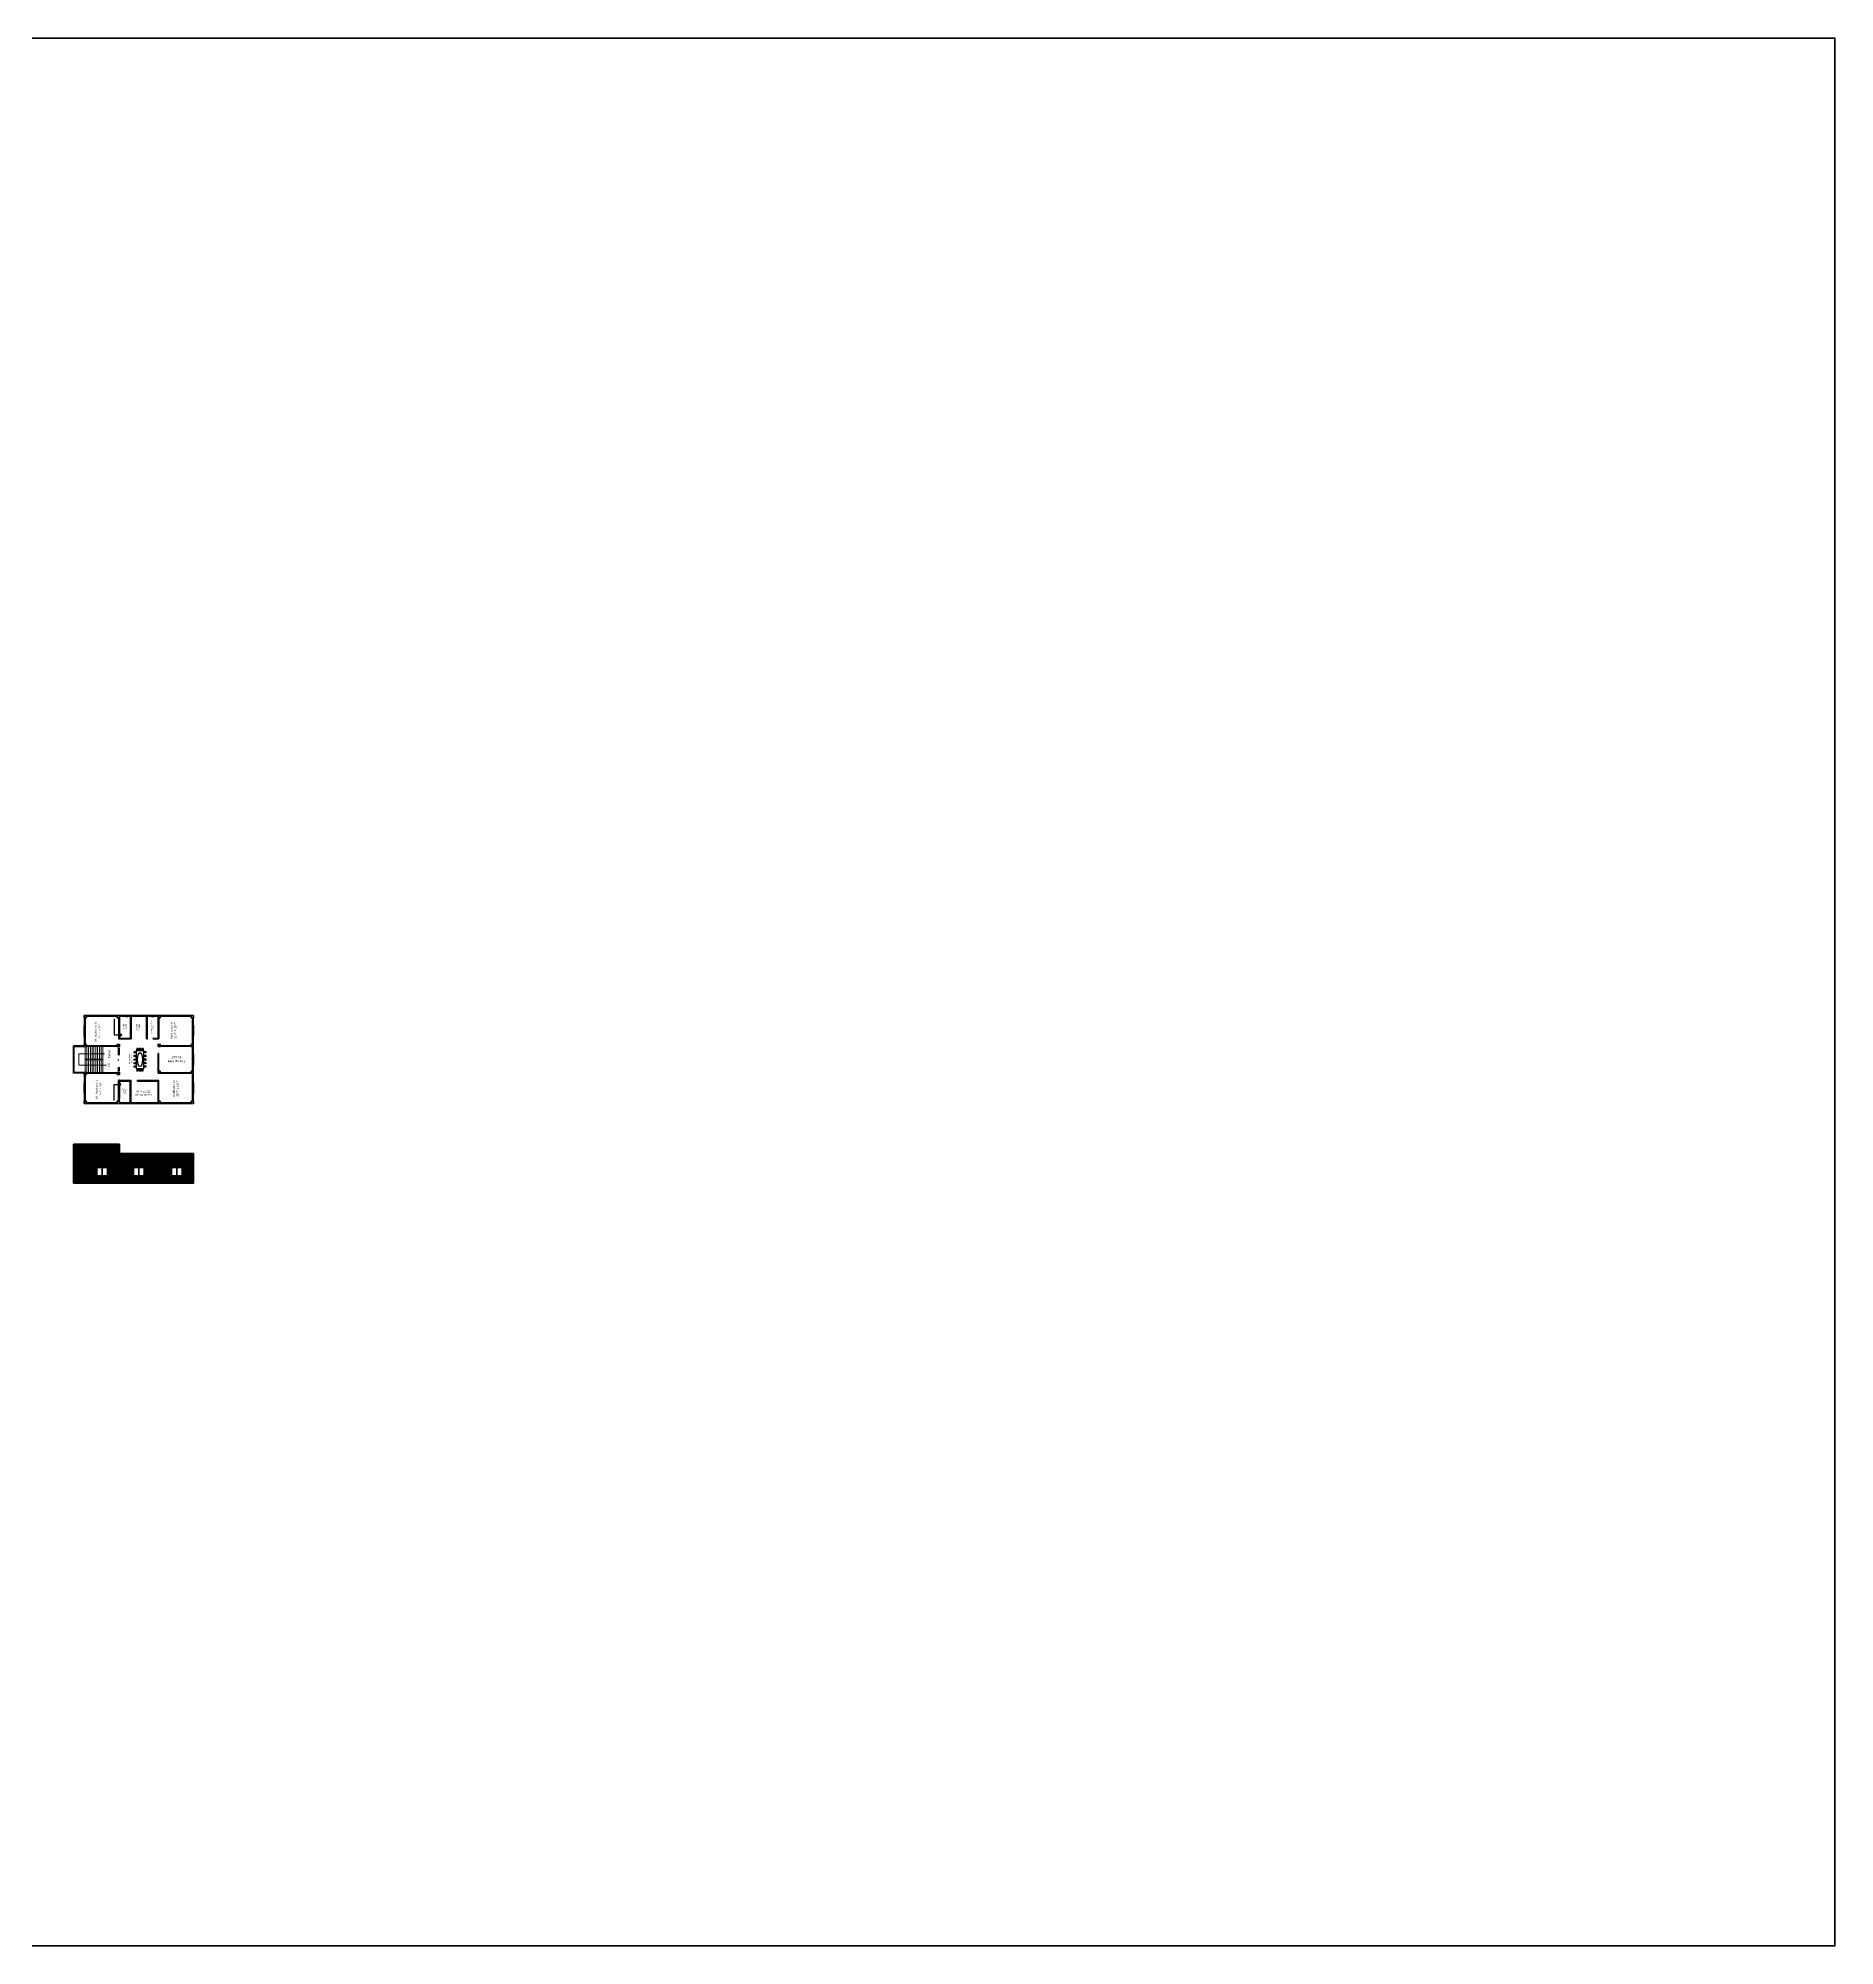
# Model space of a CAD drawing. Header units: inches. Extents: x -79350 to 491628, y -93215 to 155882.
# Drawn here: x -35239 to -25205, y -2162 to 8488 of the extents above; entities that cross this region are included whole.
import ezdxf

# ---------------------------------------------------------------- set-up
doc = ezdxf.new("R2010")
doc.units = ezdxf.units.IN
doc.header["$MEASUREMENT"] = 0
doc.layers.get('0').update_dxf_attribs({"lineweight": 30})
for name, color, linetype, lineweight in [('Column', 1, 'Continuous', 30), ('Letter', 7, 'Continuous', 20), ('LINE', 7, 'Continuous', 20)]:
    doc.layers.add(name, color=color, linetype=linetype, lineweight=lineweight)
doc.layers.add('Door', color=7, linetype='Continuous', lineweight=40, true_color=0x763422)
doc.layers.add('Window', color=7, linetype='Continuous', lineweight=30, true_color=0x6b99dd)
for name, color, linetype in [('Furnitures', 30, 'Continuous'), ('Stairs', 7, 'Continuous'), ('Wall', 7, 'Continuous')]:
    doc.layers.add(name, color=color, linetype=linetype)
doc.styles.get("Standard").update_dxf_attribs({"font": 'times.ttf', "height": 12})

msp = doc.modelspace()

# ---------------------------------------------------------------- hatches: boundary and pattern name
at = {"layer": 'LINE', "linetype": 'ByBlock', "lineweight": 40, "true_color": 0xcba65d}
h = msp.add_hatch(dxfattribs=at)
h.set_pattern_fill('AR-B816', color=43)
h.set_pattern_definition([(0, (3221.5, 14229), (0, 8), []), (90, (3221.5, 14229), (-8, 8), [8, -8])])
h.paths.add_polyline_path([(-35042.5, 2309), (-35042.5, 2100), (-34982.5, 2100), (-34982.5, 2220), (-34982.5, 2225), (-34982.5, 2261), (-34862.5, 2261), (-34785.5, 2261), (-34785.5, 2309)])
h = msp.add_hatch(dxfattribs=at)
h.set_pattern_fill('AR-B816', color=43)
h.set_pattern_definition([(0, (1380.5, 14228.5), (0, 8), []), (90, (1380.5, 14228.5), (-8, 8), [8, -8])])
h.paths.add_polyline_path([(-34372.5, 2220), (-34982.5, 2220), (-34982.5, 2100), (-34372.5, 2100)])
h.paths.add_polyline_path([(-34644.5, 2187), (-34644.5, 2184), (-34647.5, 2184), (-34647.5, 2136), (-34707.5, 2136), (-34707.5, 2184), (-34710.5, 2184), (-34710.5, 2187)], flags=16)
h.paths.add_polyline_path([(-34735.09, 2202), (-34735.09, 2199), (-34738.09, 2199), (-34738.09, 2187), (-34750.09, 2187), (-34750.09, 2199), (-34753.09, 2199), (-34753.09, 2202)], flags=16)
h.paths.add_polyline_path([(-34849.09, 2187), (-34849.09, 2184), (-34852.09, 2184), (-34852.09, 2136), (-34912.09, 2136), (-34912.09, 2184), (-34915.09, 2184), (-34915.09, 2187)], flags=16)
h.paths.add_polyline_path([(-34498.09, 2187), (-34432.09, 2187), (-34432.09, 2184), (-34435.09, 2184), (-34435.09, 2136), (-34495.09, 2136), (-34495.09, 2184), (-34498.09, 2184)], flags=16)

# ---------------------------------------------------------------- linework, layer by layer
for p, q in [((-34982.5, 3026), (-34982.5, 3031)), ((-34977.5, 3031), (-34982.5, 3031)), ((-34982.5, 3026), (-34982.5, 2863)), ((-34377.5, 3031), (-34977.5, 3031)), ((-34977.5, 3019), (-34977.5, 2870)), ((-34797.5, 3026), (-34970.5, 3026)), ((-34790.5, 3019), (-34790.5, 2901)), ((-34725.5, 3026), (-34785.5, 3026)), ((-34785.5, 3019), (-34785.5, 2906)), ((-34785.5, 3002), (-34785.5, 2906)), ((-34725.5, 3026), (-34725.5, 2906)), ((-34634.5, 3026), (-34720.5, 3026)), ((-34720.5, 3026), (-34720.5, 2901)), ((-34634.5, 2901), (-34634.5, 3026)), ((-34629.5, 2901), (-34629.5, 3026)), ((-34626, 3026), (-34629.5, 3026)), ((-34569.5, 3026), (-34626, 3026)), ((-34569.5, 2906), (-34569.5, 3026)), ((-34384.5, 3026), (-34557.5, 3026)), ((-34377.5, 3031), (-34372.5, 3031)), ((-34377.5, 2870), (-34377.5, 3019)), ((-34372.5, 3026), (-34372.5, 3031)), ((-34372.5, 2546), (-34372.5, 3026)), ((-34790.5, 2901), (-34720.5, 2901)), ((-34785.5, 2906), (-34725.5, 2906)), ((-34599.5, 2906), (-34569.5, 2906)), ((-34599.5, 2901), (-34569.5, 2901)), ((-34982.5, 2863), (-35042.5, 2863)), ((-35042.5, 2709), (-35042.5, 2863)), ((-35042.5, 2858), (-35042.5, 2858)), ((-35037.5, 2714), (-35037.5, 2858)), ((-34982.5, 2858), (-34977.5, 2858)), ((-34790.5, 2858), (-34977.5, 2858)), ((-34797.5, 2863), (-34970.5, 2863)), ((-34569.5, 2858), (-34569.5, 2863)), ((-34377.5, 2858), (-34564.5, 2858)), ((-34564.5, 2721), (-34564.5, 2820.01)), ((-34384.5, 2863), (-34557.5, 2863)), ((-34377.5, 2721), (-34377.5, 2858)), ((-34982.5, 2709), (-35042.5, 2709)), ((-34982.5, 2714), (-35037.54, 2714)), ((-34982.5, 2714), (-34977.5, 2714)), ((-34982.5, 2702), (-34982.5, 2546)), ((-34977.5, 2714), (-34790.5, 2714)), ((-34977.5, 2702), (-34977.5, 2553)), ((-34970.5, 2709), (-34797.5, 2709)), ((-34790.5, 2714), (-34790.5, 2713.88)), ((-34790.5, 2671), (-34790.5, 2570)), ((-34790.5, 2553), (-34790.5, 2666)), ((-34785.5, 2671), (-34720.5, 2671)), ((-34785.5, 2666), (-34785.5, 2569.33)), ((-34785.5, 2553), (-34785.5, 2666)), ((-34785.5, 2666), (-34725.5, 2666)), ((-34725.5, 2546), (-34725.5, 2666)), ((-34720.5, 2546), (-34720.5, 2671)), ((-34684.5, 2671), (-34564.54, 2671)), ((-34684.5, 2666), (-34569.5, 2666)), ((-34569.5, 2708.99), (-34569.5, 2714)), ((-34569.5, 2546), (-34569.5, 2666)), ((-34564.5, 2553), (-34564.5, 2671)), ((-34557.5, 2714), (-34384.5, 2714)), ((-34557.5, 2709), (-34384.5, 2709)), ((-34377.5, 2553), (-34377.5, 2709)), ((-34982.5, 2546), (-34982.5, 2541)), ((-34977.5, 2541), (-34982.5, 2541)), ((-34977.5, 2541), (-34377.5, 2541)), ((-34970.5, 2546), (-34797.5, 2546)), ((-34785.5, 2546), (-34725.5, 2546)), ((-34720.5, 2546), (-34569.5, 2546)), ((-34557.5, 2546), (-34384.5, 2546)), ((-34377.5, 2541), (-34372.5, 2541)), ((-34372.5, 2546), (-34372.5, 2541))]:
    msp.add_line(p, q)
at = {"lineweight": 20}
for p, q in [((-34872.53, 2818.1), (-35012.43, 2818.1)), ((-35012.43, 2818.1), (-35012.43, 2753.61)), ((-34977.5, 2714), (-34977.54, 2858)), ((-34977.5, 2787.5), (-34877.5, 2787.5)), ((-34977.5, 2784.5), (-34877.5, 2784.5)), ((-34967.5, 2714), (-34967.5, 2858)), ((-34957.5, 2714), (-34957.5, 2858)), ((-34947.5, 2714), (-34947.5, 2858)), ((-34937.5, 2714), (-34937.5, 2858)), ((-34927.5, 2714), (-34927.5, 2858)), ((-34917.5, 2714), (-34917.5, 2858)), ((-34907.5, 2714), (-34907.5, 2858)), ((-34897.5, 2714), (-34897.5, 2858)), ((-34887.5, 2714), (-34887.5, 2858)), ((-34877.5, 2714), (-34877.5, 2858)), ((-34872.53, 2816.06), (-34872.53, 2820.1)), ((-34872.53, 2820.1), (-34869.1, 2818.1)), ((-34872.53, 2816.06), (-34869.1, 2818.1)), ((-35012.43, 2753.61), (-34858.26, 2753.61))]:
    msp.add_line(p, q, dxfattribs=at)
at = {"color": 200, "lineweight": 20}
msp.add_line((-34869.1, 2818.1), (-34869.1, 2818.1), dxfattribs=at)
at = {"color": 39, "lineweight": 25, "true_color": 0x633d32}
for p, q in [((-34703.1, 2823.25), (-34703.1, 2831.38)), ((-34703.1, 2831.38), (-34697.74, 2828.85)), ((-34703.1, 2823.25), (-34697.79, 2825.55)), ((-34703.1, 2802), (-34703.1, 2810.13)), ((-34703.1, 2810.13), (-34697.74, 2807.6)), ((-34703.1, 2802), (-34697.79, 2804.29)), ((-34703.1, 2781.65), (-34703.1, 2789.79)), ((-34703.1, 2789.79), (-34697.74, 2787.26)), ((-34703.1, 2781.65), (-34697.79, 2783.95)), ((-34703.1, 2762.02), (-34703.1, 2770.15)), ((-34703.1, 2770.15), (-34697.74, 2767.62)), ((-34689.07, 2849.78), (-34680.93, 2849.78)), ((-34689.07, 2849.78), (-34686.77, 2844.48)), ((-34680.93, 2849.78), (-34683.46, 2844.43)), ((-34674.39, 2849.78), (-34666.25, 2849.78)), ((-34674.39, 2849.78), (-34672.09, 2844.48)), ((-34666.25, 2849.78), (-34668.79, 2844.43)), ((-34660.43, 2849.78), (-34652.29, 2849.78)), ((-34660.43, 2849.78), (-34658.13, 2844.48)), ((-34652.29, 2849.78), (-34654.82, 2844.43)), ((-34637.9, 2823.15), (-34643.26, 2825.68)), ((-34637.9, 2801.77), (-34643.26, 2804.3)), ((-34637.9, 2781.3), (-34643.26, 2783.83)), ((-34637.9, 2831.29), (-34643.21, 2828.99)), ((-34637.9, 2809.91), (-34643.21, 2807.61)), ((-34637.9, 2789.43), (-34643.21, 2787.14)), ((-34637.9, 2769.93), (-34643.21, 2767.63)), ((-34637.9, 2831.29), (-34637.9, 2823.15)), ((-34637.9, 2809.91), (-34637.9, 2801.77)), ((-34637.9, 2789.43), (-34637.9, 2781.3)), ((-34637.9, 2769.93), (-34637.9, 2761.79)), ((-34703.1, 2762.02), (-34697.79, 2764.31)), ((-34703.05, 2742.92), (-34703.05, 2751.06)), ((-34703.05, 2751.06), (-34697.7, 2748.53)), ((-34703.05, 2742.92), (-34697.75, 2745.22)), ((-34688.3, 2721.3), (-34685.77, 2726.66)), ((-34680.17, 2721.3), (-34688.3, 2721.3)), ((-34680.17, 2721.3), (-34682.46, 2726.6)), ((-34674.74, 2721.3), (-34672.21, 2726.66)), ((-34666.61, 2721.3), (-34674.74, 2721.3)), ((-34666.61, 2721.3), (-34668.91, 2726.6)), ((-34660.93, 2721.3), (-34658.4, 2726.66)), ((-34652.79, 2721.3), (-34660.93, 2721.3)), ((-34652.79, 2721.3), (-34655.09, 2726.6)), ((-34637.9, 2761.79), (-34643.26, 2764.32)), ((-34637.9, 2742.69), (-34643.26, 2745.22)), ((-34637.9, 2750.82), (-34643.21, 2748.53)), ((-34637.9, 2750.82), (-34637.9, 2742.69))]:
    msp.add_line(p, q, dxfattribs=at)
msp.add_lwpolyline([(-34690.1, 2734.3), (-34690.1, 2836.79), (-34650.9, 2836.79), (-34650.9, 2734.3)], close=True, dxfattribs=at)
for centre in [(-34694.11, 2827.14), (-34694.11, 2805.89), (-34694.11, 2785.54), (-34694.11, 2765.91), (-34685.18, 2840.8), (-34670.5, 2840.8), (-34656.54, 2840.8), (-34646.89, 2827.4), (-34646.89, 2806.02), (-34646.89, 2785.54), (-34646.89, 2766.04), (-34694.07, 2746.81), (-34684.06, 2730.29), (-34670.5, 2730.29), (-34656.68, 2730.29), (-34646.89, 2746.93)]:
    msp.add_circle(centre, 4.01, dxfattribs=at)
at = {"layer": 'Column'}
for p, q in [((-34982.5, 3026), (-34982.5, 3031)), ((-34982.5, 3031), (-34977.54, 3031)), ((-34634.5, 3031), (-34629.5, 3031)), ((-34569.5, 3031), (-34564.5, 3031)), ((-34569.5, 3031), (-34569.5, 3026)), ((-34377.5, 3031), (-34372.5, 3031)), ((-34372.5, 3026), (-34372.5, 3031)), ((-35042.5, 2858), (-35042.5, 2858)), ((-34982.5, 2858), (-34982.5, 2863)), ((-34977.54, 2858), (-34982.5, 2858)), ((-34790.79, 2858), (-34785.5, 2858)), ((-34569.5, 2858), (-34569.5, 2863)), ((-34569.5, 2858), (-34564.5, 2858)), ((-34377.5, 2858), (-34372.5, 2858)), ((-34982.5, 2714), (-34977.54, 2714)), ((-34785.5, 2714), (-34790.5, 2714)), ((-34569.5, 2708.99), (-34569.5, 2714)), ((-34982.5, 2541), (-34982.5, 2546)), ((-34977.54, 2541), (-34982.5, 2541)), ((-34785.54, 2544), (-34785.54, 2541)), ((-34569.5, 2546), (-34569.5, 2541)), ((-34569.5, 2541), (-34564.5, 2541)), ((-34377.5, 2541), (-34372.5, 2541)), ((-34372.5, 2541), (-34372.5, 2546))]:
    msp.add_line(p, q, dxfattribs=at)
at = {"layer": 'Column', "lineweight": 40}
for p, q in [((-34977.5, 3031), (-34982.5, 3031)), ((-34982.5, 3019), (-34977.5, 3019)), ((-34794, 3019), (-34785.5, 3019)), ((-34626, 3031), (-34638, 3031)), ((-34561, 3031), (-34569.5, 3031)), ((-34569.5, 3019), (-34561, 3019)), ((-34384.5, 3031), (-34384.5, 3019)), ((-34372.5, 3031), (-34384.5, 3031)), ((-34384.5, 3019), (-34372.5, 3019)), ((-34372.5, 3019), (-34372.5, 3031)), ((-34977.5, 2870), (-34982.5, 2870)), ((-34982.5, 2858), (-34977.5, 2858)), ((-34384.5, 2866.5), (-34384.5, 2858)), ((-34977.5, 2714), (-34982.5, 2714)), ((-34982.5, 2702), (-34977.5, 2702)), ((-34384.5, 2714), (-34384.5, 2709)), ((-34982.5, 2553), (-34982.5, 2541)), ((-34970.5, 2553), (-34982.5, 2553)), ((-34982.5, 2541), (-34970.5, 2541)), ((-34970.5, 2541), (-34970.5, 2553)), ((-34785.5, 2553), (-34794, 2553)), ((-34785.54, 2541), (-34785.5, 2541)), ((-34561, 2553), (-34569.5, 2553)), ((-34569.5, 2541), (-34561, 2541)), ((-34384.5, 2553), (-34384.5, 2541)), ((-34372.5, 2553), (-34384.5, 2553)), ((-34384.5, 2541), (-34372.5, 2541)), ((-34372.5, 2541), (-34372.5, 2553))]:
    msp.add_line(p, q, dxfattribs=at)
at = {"layer": 'Column', "color": 7, "lineweight": 40}
for points in [[(-34982.5, 3019), (-34982.5, 3031), (-34970.5, 3031), (-34970.5, 3019)], [(-34982.5, 3019), (-34982.5, 3031), (-34970.5, 3031), (-34970.5, 3019)], [(-34569.5, 3019), (-34569.5, 3031), (-34557.5, 3031), (-34557.5, 3019)], [(-34384.5, 3019), (-34384.5, 3031), (-34372.5, 3031), (-34372.5, 3019)], [(-34384.5, 3019), (-34384.5, 3031), (-34372.5, 3031), (-34372.5, 3019)], [(-34982.5, 2858), (-34982.5, 2870), (-34970.5, 2870), (-34970.5, 2858)], [(-34982.5, 2858), (-34982.5, 2870), (-34970.5, 2870), (-34970.5, 2858)], [(-34797.5, 2858), (-34797.5, 2870), (-34785.5, 2870), (-34785.5, 2858)], [(-34569.5, 2858), (-34569.5, 2870), (-34557.5, 2870), (-34557.5, 2858)], [(-34982.5, 2702), (-34982.5, 2714), (-34970.5, 2714), (-34970.5, 2702)], [(-34982.5, 2702), (-34982.5, 2714), (-34970.5, 2714), (-34970.5, 2702)], [(-34797.5, 2702), (-34797.5, 2714), (-34785.5, 2714), (-34785.5, 2702)], [(-34569.5, 2709), (-34569.5, 2721), (-34557.5, 2721), (-34557.5, 2709)], [(-34785.5, 2558), (-34785.5, 2558)], [(-34982.5, 2541), (-34982.5, 2553), (-34970.5, 2553), (-34970.5, 2541)], [(-34569.5, 2541), (-34569.5, 2553), (-34557.5, 2553), (-34557.5, 2541)], [(-34569.5, 2541), (-34569.5, 2553), (-34557.5, 2553), (-34557.5, 2541)], [(-34384.5, 2541), (-34384.5, 2553), (-34372.5, 2553), (-34372.5, 2541)], [(-34384.5, 2541), (-34384.5, 2553), (-34372.5, 2553), (-34372.5, 2541)]]:
    msp.add_lwpolyline(points, close=True, dxfattribs=at)
for points in [[(-34785.5, 3031), (-34785.5, 3019), (-34797.5, 3019), (-34797.5, 3031)], [(-34638, 3031), (-34626, 3031)], [(-34372.5, 2858), (-34384.5, 2858), (-34384.5, 2870), (-34372.5, 2870)], [(-34800, 2714), (-34788, 2714)], [(-34788, 2702), (-34797.5, 2702)], [(-34372.5, 2709), (-34384.5, 2709), (-34384.5, 2721), (-34372.5, 2721)], [(-34725.5, 2546), (-34725.5, 2558)], [(-34569.5, 2546), (-34569.5, 2558)], [(-34797.5, 2546), (-34797.5, 2553)], [(-34797.5, 2541), (-34797.5, 2553), (-34785.5, 2553), (-34785.5, 2541), (-34785.54, 2541)], [(-34785.5, 2553), (-34785.5, 2546)], [(-34557.5, 2553), (-34557.5, 2546)]]:
    msp.add_lwpolyline(points, dxfattribs=at)
at = {"layer": 'Door'}
for p, q in [((-34790.5, 3031), (-34785.5, 3031)), ((-34757.5, 3024.58), (-34757.5, 3025.58)), ((-34627.5, 2934), (-34628.5, 2934)), ((-34790.5, 2858), (-34790.79, 2858)), ((-34790.5, 2858), (-34785.5, 2858)), ((-34569.5, 2863), (-34569.5, 2858)), ((-34569.5, 2858), (-34564.5, 2858)), ((-34790.5, 2714), (-34785.5, 2714)), ((-34569.5, 2714), (-34569.5, 2708.99)), ((-34569.5, 2708.99), (-34569.5, 2708.99)), ((-34785.54, 2541), (-34785.54, 2544))]:
    msp.add_line(p, q, dxfattribs=at)
msp.add_arc((-34567.89, 2710.27), 39.41, 274.883821, 274.936541, dxfattribs=at)
at = {"layer": 'Furnitures', "color": 39, "lineweight": 25, "true_color": 0x633d32}
msp.add_ellipse((-34670.5, 2785.54), major_axis=(0, 38.81), ratio=0.3605472, dxfattribs=at)
at = {"layer": 'LINE', "lineweight": 40}
for p, q in [((-34564.54, 3019), (-34564.54, 2901)), ((-34634.5, 2901), (-34629.5, 2901)), ((-34564.54, 2901), (-34569.5, 2901)), ((-34569.5, 2901), (-34564.54, 2901)), ((-35037.5, 2858), (-34982.5, 2858)), ((-34569.5, 2714), (-34569.5, 2820)), ((-34569.5, 2820), (-34564.5, 2820)), ((-34684.5, 2671), (-34684.5, 2666))]:
    msp.add_line(p, q, dxfattribs=at)
at = {"layer": 'LINE', "linetype": 'ByBlock', "lineweight": 40}
for p, q in [((-34785.5, 2314), (-35042.5, 2314)), ((-35042.5, 2314), (-35042.5, 2309)), ((-34785.5, 2309), (-35042.5, 2309)), ((-35042.5, 2309), (-35042.5, 2095.5)), ((-34785.5, 2314), (-34785.5, 2309)), ((-34785.5, 2261), (-34785.5, 2309)), ((-34372.5, 2220), (-34982.5, 2220)), ((-34915.09, 2184), (-34915.09, 2187)), ((-34849.09, 2187), (-34915.09, 2187)), ((-34912.09, 2184), (-34915.09, 2184)), ((-34882.09, 2184), (-34882.09, 2136)), ((-34852.09, 2184), (-34849.09, 2184)), ((-34849.09, 2184), (-34849.09, 2187)), ((-34753.09, 2199), (-34753.09, 2202)), ((-34735.09, 2202), (-34753.09, 2202)), ((-34750.09, 2199), (-34753.09, 2199)), ((-34750.09, 2187), (-34750.09, 2199)), ((-34750.09, 2199), (-34738.09, 2199)), ((-34738.09, 2187), (-34750.09, 2187)), ((-34744.09, 2199), (-34744.09, 2187)), ((-34738.09, 2199), (-34738.09, 2187)), ((-34738.09, 2199), (-34735.09, 2199)), ((-34735.09, 2199), (-34735.09, 2202)), ((-34710.5, 2184), (-34710.5, 2187)), ((-34644.5, 2187), (-34710.5, 2187)), ((-34707.5, 2184), (-34710.5, 2184)), ((-34677.5, 2184), (-34677.5, 2136)), ((-34647.5, 2184), (-34644.5, 2184)), ((-34644.5, 2184), (-34644.5, 2187)), ((-34498.09, 2184), (-34498.09, 2187)), ((-34432.09, 2187), (-34498.09, 2187)), ((-34495.09, 2184), (-34498.09, 2184)), ((-34465.09, 2184), (-34465.09, 2136)), ((-34435.09, 2184), (-34432.09, 2184)), ((-34432.09, 2184), (-34432.09, 2187)), ((-34982.5, 2100), (-35042.5, 2100)), ((-34982.5, 2095), (-35042.5, 2095)), ((-34372.5, 2100), (-34982.5, 2100))]:
    msp.add_line(p, q, dxfattribs=at)
at = {"layer": 'LINE', "color": 135, "linetype": 'ByBlock', "lineweight": 40}
for p, q in [((-34862.5, 2261), (-34982.5, 2261)), ((-34982.5, 2225), (-34982.5, 2261)), ((-34372.5, 2261), (-34862.5, 2261))]:
    msp.add_line(p, q, dxfattribs=at)
at = {"layer": 'LINE', "color": 135, "linetype": 'ByBlock', "lineweight": 40, "true_color": 0x5f919e}
for p, q in [((-34979.5, 2225), (-34979.5, 2261)), ((-34979.5, 2225), (-34979.5, 2261)), ((-34976.5, 2225), (-34976.5, 2261)), ((-34973.5, 2225), (-34973.5, 2261)), ((-34970.5, 2225), (-34970.5, 2261)), ((-34967.5, 2225), (-34967.5, 2261)), ((-34967.5, 2225), (-34967.5, 2261)), ((-34964.5, 2225), (-34964.5, 2261)), ((-34964.5, 2225), (-34964.5, 2261)), ((-34961.5, 2225), (-34961.5, 2261)), ((-34958.5, 2225), (-34958.5, 2261)), ((-34955.5, 2225), (-34955.5, 2261)), ((-34952.5, 2225), (-34952.5, 2261)), ((-34952.5, 2225), (-34952.5, 2261)), ((-34949.5, 2225), (-34949.5, 2261)), ((-34946.5, 2225), (-34946.5, 2261)), ((-34943.5, 2225), (-34943.5, 2261)), ((-34940.5, 2225), (-34940.5, 2261)), ((-34937.5, 2225), (-34937.5, 2261)), ((-34937.5, 2225), (-34937.5, 2261)), ((-34934.5, 2225), (-34934.5, 2261)), ((-34931.5, 2225), (-34931.5, 2261)), ((-34928.5, 2225), (-34928.5, 2261)), ((-34925.5, 2225), (-34925.5, 2261)), ((-34922.5, 2225), (-34922.5, 2261)), ((-34922.5, 2225), (-34922.5, 2261)), ((-34919.5, 2225), (-34919.5, 2261)), ((-34916.5, 2225), (-34916.5, 2261)), ((-34913.5, 2225), (-34913.5, 2261)), ((-34910.5, 2225), (-34910.5, 2261)), ((-34910.5, 2225), (-34910.5, 2261)), ((-34907.5, 2225), (-34907.5, 2261)), ((-34907.5, 2225), (-34907.5, 2261)), ((-34904.5, 2225), (-34904.5, 2261)), ((-34901.5, 2225), (-34901.5, 2261)), ((-34898.5, 2225), (-34898.5, 2261)), ((-34895.5, 2225), (-34895.5, 2261)), ((-34895.5, 2225), (-34895.5, 2261)), ((-34892.5, 2225), (-34892.5, 2261)), ((-34889.5, 2225), (-34889.5, 2261)), ((-34886.5, 2225), (-34886.5, 2261)), ((-34883.5, 2225), (-34883.5, 2261)), ((-34880.5, 2225), (-34880.5, 2261)), ((-34880.5, 2225), (-34880.5, 2261)), ((-34877.5, 2225), (-34877.5, 2261)), ((-34874.5, 2225), (-34874.5, 2261)), ((-34871.5, 2225), (-34871.5, 2261)), ((-34868.5, 2225), (-34868.5, 2261)), ((-34865.5, 2225), (-34865.5, 2261)), ((-34862.5, 2261), (-34862.5, 2225)), ((-34862.5, 2225), (-34862.5, 2261)), ((-34861.5, 2225), (-34861.5, 2261)), ((-34861.5, 2225), (-34861.5, 2261)), ((-34858.5, 2225), (-34858.5, 2261)), ((-34855.5, 2225), (-34855.5, 2261)), ((-34852.5, 2225), (-34852.5, 2261)), ((-34849.5, 2225), (-34849.5, 2261)), ((-34846.5, 2225), (-34846.5, 2261)), ((-34846.5, 2225), (-34846.5, 2261)), ((-34843.5, 2225), (-34843.5, 2261)), ((-34840.5, 2225), (-34840.5, 2261)), ((-34837.5, 2225), (-34837.5, 2261)), ((-34834.5, 2225), (-34834.5, 2261)), ((-34831.5, 2225), (-34831.5, 2261)), ((-34831.5, 2225), (-34831.5, 2261)), ((-34828.5, 2225), (-34828.5, 2261)), ((-34825.5, 2225), (-34825.5, 2261)), ((-34822.5, 2225), (-34822.5, 2261)), ((-34819.5, 2225), (-34819.5, 2261)), ((-34819.5, 2225), (-34819.5, 2261)), ((-34816.5, 2225), (-34816.5, 2261)), ((-34816.5, 2225), (-34816.5, 2261)), ((-34813.5, 2225), (-34813.5, 2261)), ((-34810.5, 2225), (-34810.5, 2261)), ((-34807.5, 2225), (-34807.5, 2261)), ((-34804.5, 2225), (-34804.5, 2261)), ((-34804.5, 2225), (-34804.5, 2261)), ((-34801.5, 2225), (-34801.5, 2261)), ((-34798.5, 2225), (-34798.5, 2261)), ((-34795.5, 2225), (-34795.5, 2261)), ((-34792.5, 2225), (-34792.5, 2261)), ((-34789.5, 2225), (-34789.5, 2261)), ((-34789.5, 2225), (-34789.5, 2261)), ((-34786.5, 2225), (-34786.5, 2261)), ((-34783.5, 2225), (-34783.5, 2261)), ((-34780.5, 2225), (-34780.5, 2261)), ((-34777.5, 2225), (-34777.5, 2261)), ((-34774.5, 2225), (-34774.5, 2261)), ((-34774.5, 2225), (-34774.5, 2261)), ((-34771.5, 2225), (-34771.5, 2261)), ((-34768.5, 2225), (-34768.5, 2261)), ((-34765.5, 2225), (-34765.5, 2261)), ((-34762.5, 2225), (-34762.5, 2261)), ((-34762.5, 2225), (-34762.5, 2261)), ((-34759.5, 2225), (-34759.5, 2261)), ((-34759.5, 2225), (-34759.5, 2261)), ((-34756.5, 2225), (-34756.5, 2261)), ((-34753.5, 2225), (-34753.5, 2261)), ((-34750.5, 2225), (-34750.5, 2261)), ((-34747.5, 2225), (-34747.5, 2261)), ((-34747.5, 2225), (-34747.5, 2261)), ((-34744.5, 2225), (-34744.5, 2261)), ((-34741.5, 2225), (-34741.5, 2261)), ((-34738.5, 2225), (-34738.5, 2261)), ((-34735.5, 2225), (-34735.5, 2261)), ((-34732.5, 2225), (-34732.5, 2261)), ((-34732.5, 2225), (-34732.5, 2261)), ((-34729.5, 2225), (-34729.5, 2261)), ((-34726.5, 2225), (-34726.5, 2261)), ((-34723.5, 2225), (-34723.5, 2261)), ((-34720.5, 2225), (-34720.5, 2261)), ((-34717.5, 2225), (-34717.5, 2261)), ((-34717.5, 2225), (-34717.5, 2261)), ((-34714.5, 2225), (-34714.5, 2261)), ((-34711.5, 2225), (-34711.5, 2261)), ((-34708.5, 2225), (-34708.5, 2261)), ((-34705.5, 2225), (-34705.5, 2261)), ((-34705.5, 2225), (-34705.5, 2261)), ((-34702.5, 2225), (-34702.5, 2261)), ((-34702.5, 2225), (-34702.5, 2261)), ((-34699.5, 2225), (-34699.5, 2261)), ((-34696.5, 2225), (-34696.5, 2261)), ((-34693.5, 2225), (-34693.5, 2261)), ((-34690.5, 2225), (-34690.5, 2261)), ((-34690.5, 2225), (-34690.5, 2261)), ((-34687.5, 2225), (-34687.5, 2261)), ((-34684.5, 2225), (-34684.5, 2261)), ((-34681.5, 2225), (-34681.5, 2261)), ((-34678.5, 2225), (-34678.5, 2261)), ((-34675.5, 2225), (-34675.5, 2261)), ((-34675.5, 2225), (-34675.5, 2261)), ((-34672.5, 2225), (-34672.5, 2261)), ((-34669.5, 2225), (-34669.5, 2261)), ((-34666.5, 2225), (-34666.5, 2261)), ((-34663.5, 2225), (-34663.5, 2261)), ((-34660.5, 2225), (-34660.5, 2261)), ((-34660.5, 2225), (-34660.5, 2261)), ((-34657.5, 2225), (-34657.5, 2261)), ((-34654.5, 2225), (-34654.5, 2261)), ((-34651.5, 2225), (-34651.5, 2261)), ((-34648.5, 2225), (-34648.5, 2261)), ((-34648.5, 2225), (-34648.5, 2261)), ((-34645.5, 2225), (-34645.5, 2261)), ((-34645.5, 2225), (-34645.5, 2261)), ((-34642.5, 2225), (-34642.5, 2261)), ((-34639.5, 2225), (-34639.5, 2261)), ((-34636.5, 2225), (-34636.5, 2261)), ((-34633.5, 2225), (-34633.5, 2261)), ((-34633.5, 2225), (-34633.5, 2261)), ((-34630.5, 2225), (-34630.5, 2261)), ((-34627.5, 2225), (-34627.5, 2261)), ((-34624.5, 2225), (-34624.5, 2261)), ((-34621.5, 2225), (-34621.5, 2261)), ((-34618.5, 2225), (-34618.5, 2261)), ((-34618.5, 2225), (-34618.5, 2261)), ((-34615.5, 2225), (-34615.5, 2261)), ((-34612.5, 2225), (-34612.5, 2261)), ((-34609.5, 2225), (-34609.5, 2261)), ((-34606.5, 2225), (-34606.5, 2261)), ((-34603.5, 2225), (-34603.5, 2261)), ((-34603.5, 2225), (-34603.5, 2261)), ((-34600.5, 2225), (-34600.5, 2261)), ((-34597.5, 2225), (-34597.5, 2261)), ((-34594.5, 2225), (-34594.5, 2261)), ((-34591.5, 2225), (-34591.5, 2261)), ((-34591.5, 2225), (-34591.5, 2261)), ((-34588.5, 2225), (-34588.5, 2261)), ((-34588.5, 2225), (-34588.5, 2261)), ((-34585.5, 2225), (-34585.5, 2261)), ((-34582.5, 2225), (-34582.5, 2261)), ((-34579.5, 2225), (-34579.5, 2261)), ((-34576.5, 2225), (-34576.5, 2261)), ((-34576.5, 2225), (-34576.5, 2261)), ((-34573.5, 2225), (-34573.5, 2261)), ((-34570.5, 2225), (-34570.5, 2261)), ((-34567.5, 2225), (-34567.5, 2261)), ((-34564.5, 2225), (-34564.5, 2261)), ((-34561.5, 2225), (-34561.5, 2261)), ((-34561.5, 2225), (-34561.5, 2261)), ((-34558.5, 2225), (-34558.5, 2261)), ((-34555.5, 2225), (-34555.5, 2261)), ((-34552.5, 2225), (-34552.5, 2261)), ((-34549.5, 2225), (-34549.5, 2261)), ((-34546.5, 2225), (-34546.5, 2261)), ((-34546.5, 2225), (-34546.5, 2261)), ((-34543.5, 2225), (-34543.5, 2261)), ((-34540.5, 2225), (-34540.5, 2261)), ((-34537.5, 2225), (-34537.5, 2261)), ((-34534.5, 2225), (-34534.5, 2261)), ((-34534.5, 2225), (-34534.5, 2261)), ((-34531.5, 2225), (-34531.5, 2261)), ((-34531.5, 2225), (-34531.5, 2261)), ((-34528.5, 2225), (-34528.5, 2261)), ((-34525.5, 2225), (-34525.5, 2261)), ((-34522.5, 2225), (-34522.5, 2261)), ((-34519.5, 2225), (-34519.5, 2261)), ((-34519.5, 2225), (-34519.5, 2261)), ((-34516.5, 2225), (-34516.5, 2261)), ((-34513.5, 2225), (-34513.5, 2261)), ((-34510.5, 2225), (-34510.5, 2261)), ((-34507.5, 2225), (-34507.5, 2261)), ((-34504.5, 2225), (-34504.5, 2261)), ((-34504.5, 2225), (-34504.5, 2261)), ((-34501.5, 2225), (-34501.5, 2261)), ((-34498.5, 2225), (-34498.5, 2261)), ((-34495.5, 2225), (-34495.5, 2261)), ((-34492.5, 2225), (-34492.5, 2261)), ((-34489.5, 2225), (-34489.5, 2261)), ((-34489.5, 2225), (-34489.5, 2261)), ((-34486.5, 2225), (-34486.5, 2261)), ((-34483.5, 2225), (-34483.5, 2261)), ((-34480.5, 2225), (-34480.5, 2261)), ((-34477.5, 2225), (-34477.5, 2261)), ((-34477.5, 2225), (-34477.5, 2261)), ((-34474.5, 2225), (-34474.5, 2261)), ((-34474.5, 2225), (-34474.5, 2261)), ((-34471.5, 2225), (-34471.5, 2261)), ((-34468.5, 2225), (-34468.5, 2261)), ((-34465.5, 2225), (-34465.5, 2261)), ((-34462.5, 2225), (-34462.5, 2261)), ((-34462.5, 2225), (-34462.5, 2261)), ((-34459.5, 2225), (-34459.5, 2261)), ((-34456.5, 2225), (-34456.5, 2261)), ((-34453.5, 2225), (-34453.5, 2261)), ((-34450.5, 2225), (-34450.5, 2261)), ((-34447.5, 2225), (-34447.5, 2261)), ((-34447.5, 2225), (-34447.5, 2261)), ((-34444.5, 2225), (-34444.5, 2261)), ((-34441.5, 2225), (-34441.5, 2261)), ((-34438.5, 2225), (-34438.5, 2261)), ((-34435.5, 2225), (-34435.5, 2261)), ((-34432.5, 2225), (-34432.5, 2261)), ((-34432.5, 2225), (-34432.5, 2261)), ((-34429.5, 2225), (-34429.5, 2261)), ((-34426.5, 2225), (-34426.5, 2261)), ((-34423.5, 2225), (-34423.5, 2261)), ((-34420.5, 2225), (-34420.5, 2261)), ((-34420.5, 2225), (-34420.5, 2261)), ((-34417.5, 2225), (-34417.5, 2261)), ((-34417.5, 2225), (-34417.5, 2261)), ((-34414.5, 2225), (-34414.5, 2261)), ((-34411.5, 2225), (-34411.5, 2261)), ((-34408.5, 2225), (-34408.5, 2261)), ((-34405.5, 2225), (-34405.5, 2261)), ((-34405.5, 2225), (-34405.5, 2261)), ((-34402.5, 2225), (-34402.5, 2261)), ((-34399.5, 2225), (-34399.5, 2261)), ((-34396.5, 2225), (-34396.5, 2261)), ((-34393.5, 2225), (-34393.5, 2261)), ((-34390.5, 2225), (-34390.5, 2261)), ((-34390.5, 2225), (-34390.5, 2261)), ((-34387.5, 2225), (-34387.5, 2261)), ((-34384.5, 2225), (-34384.5, 2261)), ((-34381.5, 2225), (-34381.5, 2261)), ((-34378.5, 2225), (-34378.5, 2261)), ((-34375.5, 2225), (-34375.5, 2261)), ((-34372.5, 2225), (-34372.5, 2261))]:
    msp.add_line(p, q, dxfattribs=at)
at = {"layer": 'LINE', "lineweight": 40}
msp.add_lwpolyline([(-44898, 8488), (-25205, 8488), (-25205, -2162), (-44898, -2162)], close=True, dxfattribs=at)
at = {"layer": 'LINE', "linetype": 'ByBlock', "lineweight": 40}
for points in [[(-34372.5, 2225), (-34982.5, 2225), (-34982.5, 2220), (-34372.5, 2220)], [(-34372.5, 2220), (-34982.5, 2220), (-34982.5, 2100), (-34372.5, 2100)], [(-34852.09, 2184), (-34912.09, 2184), (-34912.09, 2136), (-34852.09, 2136)], [(-34647.5, 2184), (-34707.5, 2184), (-34707.5, 2136), (-34647.5, 2136)], [(-34435.09, 2184), (-34495.09, 2184), (-34495.09, 2136), (-34435.09, 2136)], [(-34372.5, 2100), (-34982.5, 2100), (-34982.5, 2095), (-34372.5, 2095)]]:
    msp.add_lwpolyline(points, close=True, dxfattribs=at)
at = {"layer": 'Wall'}
for p, q in [((-34785.5, 3019), (-34785.5, 3026)), ((-34564.54, 2906), (-34564.54, 3019)), ((-35042.5, 2863), (-35042.5, 2863)), ((-35042.5, 2863), (-35042.5, 2858)), ((-34790.5, 2810), (-34790.5, 2851)), ((-34790.5, 2780.08), (-34790.5, 2786)), ((-34785.5, 2810), (-34785.5, 2851)), ((-34569.5, 2714), (-34569.5, 2820)), ((-34564.54, 2820), (-34569.5, 2820)), ((-35042.5, 2709), (-35042.5, 2714)), ((-35037.54, 2709), (-35042.5, 2709)), ((-34977.5, 2708.88), (-34977.54, 2708.88)), ((-34790.5, 2721), (-34790.5, 2744.08)), ((-34785.5, 2671), (-34790.5, 2671)), ((-34785.5, 2721), (-34785.5, 2744.08)), ((-34684.5, 2666), (-34684.5, 2671)), ((-34814, 2557.5), (-34814, 2646)), ((-34814, 2646), (-34778, 2646)), ((-34778, 2646), (-34785.5, 2652)), ((-34785.5, 2652), (-34785.5, 2638)), ((-34785.5, 2638), (-34778, 2646)), ((-34785.5, 2553), (-34785.5, 2546))]:
    msp.add_line(p, q, dxfattribs=at)
at = {"layer": 'Wall', "color": 1, "lineweight": 40}
for p, q in [((-34790.5, 2714), (-34785.5, 2714)), ((-34785.5, 2541), (-34785.54, 2541)), ((-34785.5, 2546), (-34785.5, 2541))]:
    msp.add_line(p, q, dxfattribs=at)
at = {"layer": 'Wall'}
msp.add_lwpolyline([(-34814.5, 3013), (-34814.5, 2923), (-34772, 2923), (-34785.5, 2931.5), (-34785.5, 2915.5), (-34772, 2923)], dxfattribs=at)
at = {"layer": 'Window'}
for p, q in [((-34912.09, 3031.08), (-34852.09, 3031.08)), ((-34912.09, 3026.08), (-34912.09, 3031.08)), ((-34852.09, 3026.08), (-34912.09, 3026.08)), ((-34882.09, 3031.08), (-34882.09, 3026.08)), ((-34852.09, 3031.08), (-34852.09, 3026.08)), ((-34750.09, 3031.08), (-34738.09, 3031.08)), ((-34750.09, 3026.08), (-34750.09, 3031.08)), ((-34750.09, 3031.08), (-34738.09, 3031.08)), ((-34750.09, 3031.08), (-34738.09, 3031.08)), ((-34750.09, 3031.08), (-34738.09, 3031.08)), ((-34750.09, 3028.58), (-34738.09, 3028.58)), ((-34738.09, 3026.08), (-34750.09, 3026.08)), ((-34750.09, 3026.08), (-34738.09, 3026.08)), ((-34738.09, 3031.08), (-34738.09, 3026.08)), ((-34707.5, 3026), (-34707.5, 3031)), ((-34707.5, 3031), (-34647.5, 3031)), ((-34647.5, 3026), (-34707.5, 3026)), ((-34677.5, 3026), (-34677.5, 3031)), ((-34647.5, 3031), (-34652.5, 3031)), ((-34647.5, 3031), (-34647.5, 3026)), ((-34605.09, 3031), (-34593.09, 3031)), ((-34605.09, 3026), (-34605.09, 3031)), ((-34605.09, 3031), (-34593.09, 3031)), ((-34605.09, 3031), (-34593.09, 3031)), ((-34605.09, 3031), (-34593.09, 3031)), ((-34605.09, 3028.5), (-34593.09, 3028.5)), ((-34593.09, 3026), (-34605.09, 3026)), ((-34605.09, 3026), (-34593.09, 3026)), ((-34593.09, 3031), (-34593.09, 3026)), ((-34495.09, 3031), (-34435.09, 3031)), ((-34495.09, 3026), (-34495.09, 3031)), ((-34435.09, 3026), (-34495.09, 3026)), ((-34465.09, 3031), (-34465.09, 3026)), ((-34435.09, 3031), (-34435.09, 3026)), ((-34982.5, 2914.5), (-34982.5, 2974.5)), ((-34982.5, 2974.5), (-34977.5, 2974.5)), ((-34982.5, 2944.5), (-34977.5, 2944.5)), ((-34977.5, 2914.5), (-34982.5, 2914.5)), ((-34977.5, 2974.5), (-34977.5, 2914.5)), ((-34377.5, 2918.08), (-34377.5, 2978.08)), ((-34377.5, 2978.08), (-34372.5, 2978.08)), ((-34377.5, 2948.08), (-34372.5, 2948.08)), ((-34372.5, 2918.08), (-34377.5, 2918.08)), ((-34372.5, 2978.08), (-34372.5, 2918.08)), ((-34377.5, 2756), (-34377.5, 2816)), ((-34377.5, 2816), (-34372.5, 2816)), ((-34377.5, 2786), (-34372.5, 2786)), ((-34372.5, 2816), (-34372.5, 2756)), ((-34372.5, 2756), (-34377.5, 2756)), ((-34982.5, 2597.5), (-34982.5, 2657.5)), ((-34982.5, 2657.5), (-34977.5, 2657.5)), ((-34982.5, 2627.5), (-34977.5, 2627.5)), ((-34977.5, 2597.5), (-34982.5, 2597.5)), ((-34977.5, 2657.5), (-34977.5, 2597.5)), ((-34377.5, 2595), (-34377.5, 2655)), ((-34377.5, 2655), (-34372.5, 2655)), ((-34377.5, 2625), (-34372.5, 2625)), ((-34372.5, 2595), (-34377.5, 2595)), ((-34372.5, 2655), (-34372.5, 2595)), ((-34914.09, 2546), (-34854.09, 2546)), ((-34914.09, 2541), (-34914.09, 2546)), ((-34854.09, 2541), (-34914.09, 2541)), ((-34884.09, 2546), (-34884.09, 2541)), ((-34854.09, 2546), (-34854.09, 2541)), ((-34750.09, 2541), (-34750.09, 2546)), ((-34750.09, 2546), (-34738.09, 2546)), ((-34750.09, 2543.5), (-34738.09, 2543.5)), ((-34750.09, 2541), (-34738.09, 2541)), ((-34738.09, 2546), (-34738.09, 2541)), ((-34675.09, 2546), (-34615.09, 2546)), ((-34675.09, 2541), (-34675.09, 2546)), ((-34615.09, 2541), (-34675.09, 2541)), ((-34645.09, 2546), (-34645.09, 2541)), ((-34615.09, 2546), (-34615.09, 2541)), ((-34497.09, 2546), (-34437.09, 2546)), ((-34497.09, 2541), (-34497.09, 2546)), ((-34437.09, 2541), (-34497.09, 2541)), ((-34467.09, 2546), (-34467.09, 2541)), ((-34437.09, 2546), (-34437.09, 2541))]:
    msp.add_line(p, q, dxfattribs=at)

# ---------------------------------------------------------------- texts
at = {"layer": 'Letter', "attachment_point": 1}
for s, width, gutter_width, heights, insert, char_height, rotation in [("M. Bedroom II^J    15-7' x 14'", 143.7063, 60, [47.61], (-34923.72, 2886), 12, 90), ("Toilet^J5'x10'", 97.678, 41.31, [0], (-34766, 2955), 8.2616, 90), ("       Kitchen^J       7'-2'x10'", 97.678, 41.31, [0], (-34693.48, 2922.89), 8.2616, 90), ("Common Washroom^J           5'x10'", 93.1404, 31.73, [17.19], (-34611.79, 2928.39), 6.3452, 90), ("Bedroom III^J15-7' x 13-7'", 143.7063, 60, [47.61], (-34500, 2902.5), 12, 90), ('Dining Area ^J  18\'x19\'-2"', 95.1702, 39.74, [31.53], (-34734.15, 2757.58), 7.9471, 90), ("Living Area ^J    16'x12'", 153.1953, 63.96, [50.75], (-34421.09, 2769.15), 12.7924, 180), ("M. Bedroom I^J   15-7' x 14'", 143.7063, 60, [47.61], (-34918.29, 2565.62), 12, 90), (" Bedboom IV^J 15-7' x 13-7'", 143.7063, 60, [47.61], (-34487.12, 2573.25), 12, 90), ("Toilet^J5'x10'", 97.678, 41.31, [0], (-34769.39, 2595), 8.2616, 90), ('Guest Room^J 12\'-7" x 10\'', 159.6277, 60, [0], (-34605.64, 2581.66), 12, 180)]:
    msp.add_mtext_dynamic_manual_height_columns(s, width=width, gutter_width=gutter_width, heights=heights, dxfattribs=dict(at, insert=insert, char_height=char_height, rotation=rotation))
at = {"layer": 'Stairs', "char_height": 12, "attachment_point": 1, "rotation": 90}
for s, width, insert in [('Down', 86.0171, (-34848.4, 2794.88)), ('Up', 69.7229, (-34850.18, 2745.64))]:
    msp.add_mtext_dynamic_manual_height_columns(s, width=width, gutter_width=60, heights=[0], dxfattribs=dict(at, insert=insert))

doc.saveas('drawing.dxf')
